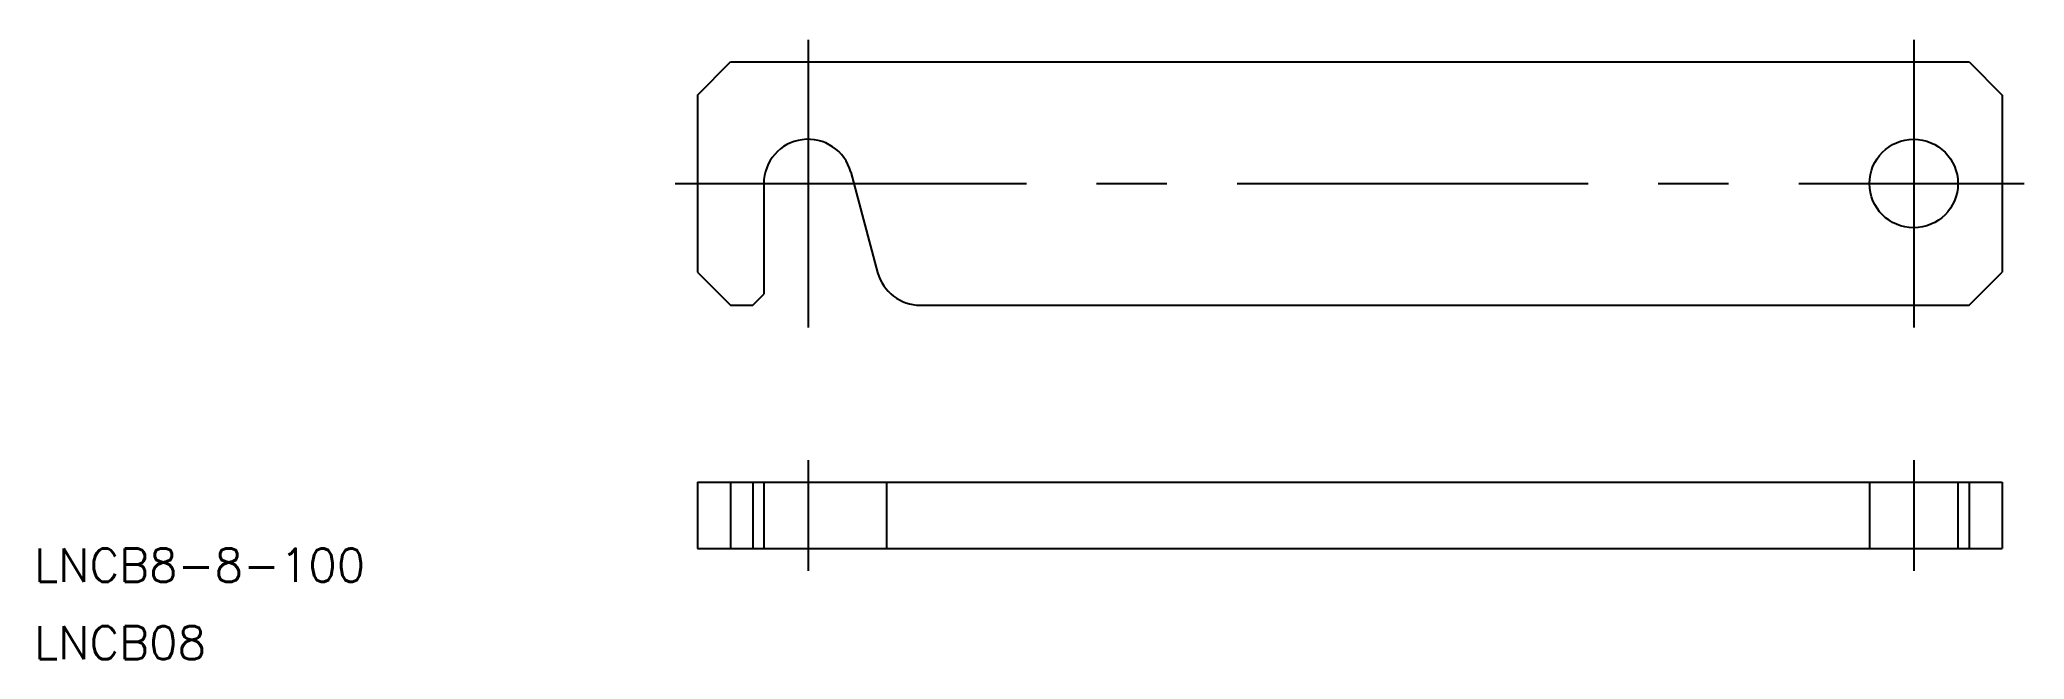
# Model space of a CAD drawing. Extents: x -69 to 110, y -43 to 13.
import ezdxf

# ---------------------------------------------------------------- set-up
doc = ezdxf.new("R2010")
doc.units = 0
doc.linetypes.add('CENTER', pattern=[50.8, 31.75, -6.35, 6.35, -6.35])
doc.linetypes.add('DASHED', pattern=[19.05, 12.7, -6.35])
doc.layers.get('0').update_dxf_attribs({"linetype": 'CONTINUOUS'})
doc.layers.add('CENTER', color=1, linetype='CENTER')
doc.styles.get("Standard").update_dxf_attribs({"font": 'txt.shx', "height": 3, "bigfont": 'bigfont.shx'})

msp = doc.modelspace()

# ---------------------------------------------------------------- linework, layer by layer
at = {"color": 7, "linetype": 'CONTINUOUS'}
for p, q in [((-10, 8), (-7, 11)), ((-7, 11), (105, 11)), ((105, 11), (108, 8)), ((-10, 8), (-10, -8)), ((108, 8), (108, -8)), ((-4, 0), (-4, -10)), ((3.86, 1.04), (6.29, -8.04)), ((-10, -8), (-7, -11)), ((105, -11), (108, -8)), ((-5, -11), (-4, -10)), ((-7, -11), (-5, -11)), ((10.16, -11), (105, -11)), ((-10, -27), (108, -27)), ((-10, -27), (-10, -33)), ((-7, -27), (-7, -33)), ((-5, -27), (-5, -33)), ((-4, -27), (-4, -33)), ((7.09, -27), (7.09, -33)), ((105, -27), (105, -33)), ((108, -27), (108, -33)), ((-10, -33), (108, -33))]:
    msp.add_line(p, q, dxfattribs=at)
at = {"color": 3, "linetype": 'DASHED'}
for p, q in [((96, -27), (96, -33)), ((104, -27), (104, -33))]:
    msp.add_line(p, q, dxfattribs=at)
at = {"color": 7, "linetype": 'CONTINUOUS'}
msp.add_circle((100, 0), 4, dxfattribs=at)
for centre, start, end in [((0, 0), 15, 180), ((10.16, -7), 195, 270)]:
    msp.add_arc(centre, 4, start, end, dxfattribs=at)
at = {"layer": 'CENTER', "color": 1, "linetype": 'CENTER'}
for p, q in [((0, 13), (0, -13)), ((100, 13), (100, -13)), ((-12, 0), (110, 0)), ((0, -25), (0, -35)), ((100, -25), (100, -35))]:
    msp.add_line(p, q, dxfattribs=at)

# ---------------------------------------------------------------- texts
at = {"color": 7, "linetype": 'CONTINUOUS'}
for s, p in [('LNCB8-8-100', (-70, -36)), ('LNCB08', (-70, -43))]:
    msp.add_text(s, height=3, dxfattribs=at).set_placement(p)

doc.saveas('drawing.dxf')
